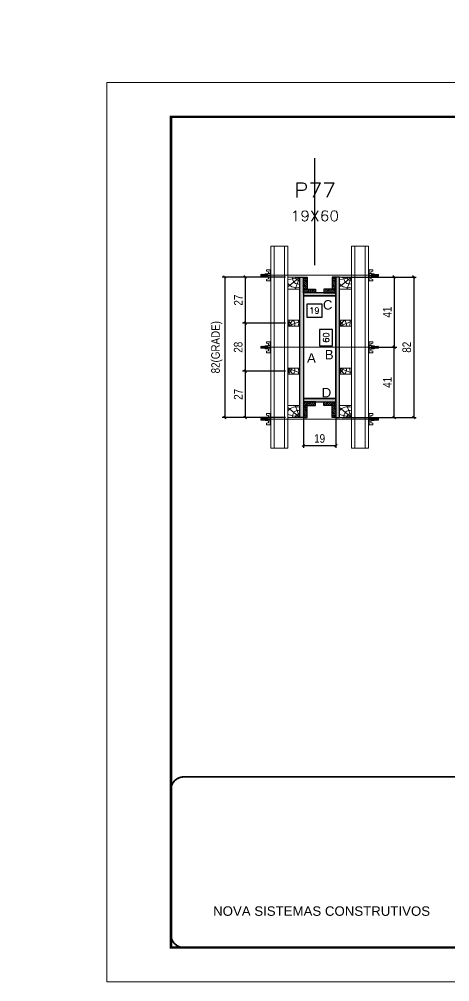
# Model space of a CAD drawing. Extents: x 808 to 7089, y -98 to 17032.
# Drawn here: x 3903 to 4406, y 7942 to 9066 of the extents above; entities that cross this region are included whole.
import ezdxf
from ezdxf.enums import TextEntityAlignment as Align

# ---------------------------------------------------------------- set-up
doc = ezdxf.new("R2010")
doc.units = 0
for name, pattern in [('CONTINUO', [0]), ('DASHED', [0.75, 0.5, -0.25]), ('HIDDEN', [0.375, 0.25, -0.125])]:
    doc.linetypes.add(name, pattern=pattern)
for name, color, linetype in [('CHAPA', 1, 'Continuous'), ('COTA', 241, 'Continuous'), ('MEIO_PONT', 93, 'Continuous'), ('Painéis', 200, 'Continuous'), ('SARRAFO', 251, 'Continuous'), ('Texto de Titulo', 7, 'Continuous'), ('Texto Qtd Sarr', 242, 'Continuous'), ('TEXTO_GERAL', 7, 'Continuous')]:
    doc.layers.add(name, color=color, linetype=linetype)
for name, color, linetype, lineweight in [('Folhas', 255, 'Continuous', 9), ('Hachura', 251, 'Continuous', 9), ('Madeira', 126, 'Continuous', 18), ('Perfil Metálico', 224, 'Continuous', 18), ('SARRAFO DE PRESSAO', 251, 'DASHED', 9), ('Texto Seção', 7, 'Continuous', 15)]:
    doc.layers.add(name, color=color, linetype=linetype, lineweight=lineweight)
doc.styles.add('ARIAL', font='arial.ttf')
doc.styles.add('COTA TECNICA', font='techl___.ttf', dxfattribs={"height": 10})
doc.styles.add('COTA TECNICA 2X', font='techl___.ttf', dxfattribs={"height": 10})
doc.styles.add('ROMANS', font='romans.shx')
doc.dimstyles.new('PAINEL', dxfattribs={"dimtxt": 10, "dimasz": 3, "dimexe": 3, "dimexo": 3, "dimgap": 3, "dimtad": 1, "dimdec": 1, "dimzin": 12, "dimdsep": 46, "dimtxsty": 'COTA TECNICA', "dimblk1": 'OBLIQUE', "dimblk2": 'OBLIQUE', "dimsah": 1, "dimcen": 0.9, "dimclrd": 4, "dimclre": 4, "dimclrt": 240, "dimadec": 1, "dimazin": 3, "dimtfac": 1, "dimtdec": 1, "dimtmove": 0, "dimatfit": 3, "dimfxl": 1, "dimtolj": 1, "dimtzin": 12, "dimarcsym": 0})
doc.dimstyles.new('SECAO PILAR', dxfattribs={"dimtxt": 10, "dimasz": 3, "dimexe": 3, "dimexo": 3, "dimgap": 3, "dimtad": 1, "dimdec": 1, "dimlfac": 0.5, "dimzin": 12, "dimdsep": 46, "dimtxsty": 'COTA TECNICA 2X', "dimblk1": 'OBLIQUE', "dimblk2": 'OBLIQUE', "dimsah": 1, "dimcen": 0.9, "dimclrd": 256, "dimclre": 256, "dimclrt": 256, "dimadec": 1, "dimazin": 3, "dimtfac": 1, "dimtdec": 1, "dimtmove": 0, "dimatfit": 3, "dimfxl": 1, "dimtolj": 1, "dimtzin": 12, "dimarcsym": 0})
doc.dimstyles.new('SECÇÃO 2', dxfattribs={"dimtxt": 7, "dimasz": 6, "dimexe": 0.18, "dimexo": 2, "dimgap": -4, "dimtad": 3, "dimdec": 1, "dimlfac": 0.5, "dimzin": 12, "dimdsep": 46, "dimtxsty": 'ROMANS', "dimblk": 'ARCHTICK', "dimcen": 0.09, "dimse1": 1, "dimse2": 1, "dimsd1": 1, "dimsd2": 1, "dimclrd": 180, "dimclre": 5, "dimclrt": 1, "dimadec": 0, "dimazin": 3, "dimtfac": 1, "dimtdec": 1, "dimtofl": 0, "dimtmove": 0, "dimatfit": 3, "dimldrblk": 'ARCHTICK', "dimfxl": 1, "dimtolj": 1, "dimtzin": 0, "dimarcsym": 0})
pattern_1 = [(135, (-18656.7216, 18104.3411), (-1.12253202, -1.12253202), [])]
pattern_2 = [(135, (-18656.7216, 17889.3411), (-1.12253202, -1.12253202), [])]
pattern_3 = [(45, (13737.6384, 31511.1975), (-1.12253202, 1.12253202), [])]
pattern_4 = [(45, (13737.6384, 31531.1975), (-1.12253202, 1.12253202), [])]

# ---------------------------------------------------------------- blocks, each defined once
blk = doc.blocks.new('9999999999')
at = {"color": 30, "linetype": 'CONTINUO', "const_width": 2}
blk.add_lwpolyline([(99584, 34230.2), (99584, 34414.4, 0.414214), (99569, 34429.4), (98229, 34429.4, 0.414214), (98214, 34414.4), (98214, 34245.2, 0.414214), (98229, 34230.2), (99584, 34230.2)], format="xyb", dxfattribs=at)
at = {"layer": 'Folhas'}
blk.add_lwpolyline([(98139, 34190.2), (99624, 34190.2), (99624, 35240.2), (98139, 35240.2)], close=True, dxfattribs=at)
at = {"layer": 'Folhas', "color": 30, "const_width": 3}
blk.add_lwpolyline([(98214, 34230.2), (99584, 34230.2), (99584, 35200.2), (98214, 35200.2)], close=True, dxfattribs=at)
at = {"color": 7, "linetype": 'Continuous', "ltscale": 5, "style": 'ARIAL'}
blk.add_text('NOVA SISTEMAS CONSTRUTIVOS', height=11.059, dxfattribs=at).set_placement((98263.2, 34267.2))
blk = doc.blocks.new('titulo1')
at = {"layer": 'Defpoints', "color": 252, "linetype": 'HIDDEN', "ltscale": 2}
blk.add_line((0, 0), (0, 125), dxfattribs=at)
at = {"layer": 'Defpoints', "style": 'ROMANS', "oblique": 15}
blk.add_attdef('FOLHA', text='', height=10, dxfattribs=at).set_placement((0, 15.6), align=Align.MIDDLE_CENTER)
at = {"layer": 'Texto Qtd Sarr', "color": 3, "style": 'ROMANS', "oblique": 15}
for tag, height, p in [('TITULO', 17, (0, 71.4)), ('SEÇÃO', 12, (0, 41.5))]:
    blk.add_attdef(tag, text='', height=height, dxfattribs=at).set_placement(p, align=Align.MIDDLE_CENTER)
blk = doc.blocks.new('*D2038')
at = {"layer": 'COTA', "color": 180, "lineweight": -2, "transparency": 16777216}
for p, q in [((4268.7, 8704.1), (4253.7, 8704.1)), ((4253.7, 8704.1), (4253.7, 8685.1)), ((4268.7, 8685.1), (4268.7, 8704.1)), ((4253.7, 8685.1), (4268.7, 8685.1))]:
    blk.add_line(p, q, dxfattribs=at)
at = {"layer": 'Defpoints', "color": 0, "transparency": 16777216}
for p in [(4234.7, 8743.4), (4234.7, 8623.4), (4272.7, 8623.4)]:
    blk.add_point(p, dxfattribs=at)
at = {"layer": 'COTA', "color": 1, "transparency": 16777216, "insert": (4261.2, 8694.6), "char_height": 7, "attachment_point": 5, "rotation": 90, "style": 'ROMANS'}
blk.add_mtext('\\A1;60', dxfattribs=at)
blk = doc.blocks.new('_ArchTick')
at = {"color": 0, "linetype": 'ByBlock', "const_width": 0.15}
blk.add_lwpolyline([(-0.5, -0.5), (0.5, 0.5)], dxfattribs=at)
blk = doc.blocks.new('*D2039')
at = {"layer": 'COTA', "color": 180, "lineweight": -2, "transparency": 16777216}
for p, q in [((4256.6, 8733.6), (4238.6, 8733.6)), ((4238.6, 8733.6), (4238.6, 8718.6)), ((4256.6, 8718.6), (4256.6, 8733.6)), ((4238.6, 8718.6), (4256.6, 8718.6))]:
    blk.add_line(p, q, dxfattribs=at)
at = {"layer": 'Defpoints', "color": 0, "transparency": 16777216}
for p in [(4234.7, 8743.4), (4272.7, 8743.4), (4272.7, 8714.6)]:
    blk.add_point(p, dxfattribs=at)
at = {"layer": 'COTA', "color": 1, "transparency": 16777216, "insert": (4247.6, 8726.1), "char_height": 7, "attachment_point": 5, "style": 'ROMANS'}
blk.add_mtext('\\A1;19', dxfattribs=at)
blk = doc.blocks.new('C')
at = {"layer": 'Hachura', "color": 0}
for p, q in [((0, 3.22), (0, -3.22)), ((0.45, 3.22), (0, 3.22)), ((0.46, 3.16), (0, 3.16)), ((0.46, 3.05), (0, 3.05)), ((0.46, 2.88), (0, 2.88)), ((0, 2.75), (0, -1.16)), ((0.46, 2.65), (0, 2.65)), ((0.46, 2.23), (0, 2.23)), ((0.46, 1.51), (0, 1.51)), ((0.39, 0.49), (0.17, 0.49)), ((0.45, -3.23), (0.45, 3.22)), ((0.45, 3.22), (2.58, 3.22)), ((1.74, 0.97), (0.45, 0.97)), ((1.45, 0.1), (0.45, 0.1)), ((1.35, 1.94), (1.35, 0.96)), ((2.58, 2.39), (1.47, 2.09)), ((1.74, -0.97), (1.74, 0.97)), ((1.74, 0.97), (1.74, 0.84)), ((1.74, 0.97), (1.74, 0.84)), ((1.74, 0.84), (3.35, 0.84)), ((3.35, 0.45), (1.74, 0.45)), ((2.58, 3.22), (2.58, 2.39)), ((3.32, 0.84), (3.32, -0.84)), ((3.35, 0.84), (3.35, -0.84)), ((3.68, 0.45), (3.35, 0.45)), ((3.84, -0.52), (3.35, 0.45)), ((3.35, 0.06), (3.67, -0.57)), ((3.68, 0.45), (4.16, -0.52)), ((3.72, 0.5), (4.25, -0.57)), ((4.37, -0.55), (3.83, 0.53)), ((4.15, 0.45), (3.93, 0.45)), ((4.42, -0.52), (3.93, 0.45)), ((4.15, 0.45), (4.26, 0.45)), ((4.26, 0.45), (4.74, -0.52)), ((4.3, 0.5), (4.83, -0.57)), ((4.95, -0.55), (4.41, 0.53)), ((4.51, 0.45), (4.84, 0.45)), ((5, -0.52), (4.51, 0.45)), ((4.84, 0.45), (5.32, -0.52)), ((4.88, 0.5), (5.41, -0.57)), ((5.53, -0.55), (4.99, 0.53)), ((5.58, -0.52), (5.09, 0.45)), ((5.42, 0.45), (5.09, 0.45)), ((5.58, -0.52), (5.09, 0.45)), ((5.42, 0.45), (5.74, -0.19)), ((5.46, 0.5), (5.74, -0.07)), ((5.74, 0.19), (5.57, 0.53)), ((5.74, 0.32), (5.68, 0.45)), ((5.68, 0.45), (5.74, 0.45)), ((5.74, 0.45), (5.9, 0.29)), ((5.74, 0.45), (5.74, -0.52)), ((5.9, -0.36), (5.9, 0.29)), ((0.45, 0), (0, 0)), ((0.46, -1.52), (0, -1.52)), ((0.46, -2.23), (0, -2.23)), ((0.46, -2.65), (0, -2.65)), ((0.46, -2.88), (0, -2.88)), ((0.46, -3.05), (0, -3.05)), ((0.46, -3.16), (0, -3.16)), ((0, -3.22), (2.57, -3.22)), ((0.08, -0.48), (0.29, -0.48)), ((0.29, -0.48), (0.4, -0.48)), ((0.45, 0), (0.45, -0.97)), ((0.45, -0.16), (1.45, -0.16)), ((0.45, -0.65), (0.45, -0.32)), ((0.45, -3.23), (0.45, -0.65)), ((0.45, -0.97), (1.74, -0.97)), ((1.35, -1.94), (1.35, -0.97)), ((2.58, -2.39), (1.47, -2.1)), ((3.35, -0.32), (1.74, -0.32)), ((3.35, -0.84), (1.74, -0.84)), ((2.58, -3.23), (2.58, -2.39)), ((3.35, -0.07), (3.58, -0.52)), ((3.35, -0.52), (3.58, -0.52)), ((3.84, -0.52), (4.16, -0.52)), ((4.42, -0.52), (4.74, -0.52)), ((4.63, -0.52), (4.74, -0.52)), ((5, -0.52), (5.32, -0.52)), ((5.58, -0.52), (5.74, -0.52)), ((5.74, -0.52), (5.9, -0.36)), ((5.74, -0.52), (5.74, -0.52))]:
    blk.add_line(p, q, dxfattribs=at)
for centre, radius, start, end in [((1.52, 1.94), 0.161, 104.7436, 180), ((1.44, -0.03), 0.129, 272.695, 87.305), ((3.81, 0.39), 0.143, 25.5688, 154.4312), ((4.39, 0.39), 0.143, 25.5688, 154.4312), ((4.97, 0.39), 0.143, 25.5688, 154.4312), ((5.55, 0.39), 0.143, 25.5688, 154.4312), ((0.17, -0.37), 0.174, 221.744, 317.8592), ((1.52, -1.94), 0.161, 180, 255.2564), ((3.71, -0.4), 0.174, 222.1408, 318.256), ((4.29, -0.4), 0.174, 222.1408, 318.256), ((4.87, -0.4), 0.174, 222.1408, 318.256), ((5.45, -0.4), 0.174, 222.1408, 318.256), ((5.61, -0.4), 0.174, 317.8592, 318.256)]:
    blk.add_arc(centre, radius, start, end, dxfattribs=at)
blk = doc.blocks.new('_Oblique')
at = {"color": 0, "linetype": 'ByBlock', "lineweight": -2}
blk.add_line((-0.5, -0.5), (0.5, 0.5), dxfattribs=at)
blk = doc.blocks.new('*D2051')
at = {"layer": 'COTA', "lineweight": -2, "transparency": 16777216}
for p, q in [((4234.7, 8616.8), (4234.7, 8565.8)), ((4272.7, 8616.8), (4272.7, 8565.8)), ((4234.7, 8568.8), (4272.7, 8568.8))]:
    blk.add_line(p, q, dxfattribs=at)
at = {"layer": 'Defpoints', "color": 0, "transparency": 16777216}
for p in [(4234.7, 8619.8), (4272.7, 8619.8), (4272.7, 8568.8)]:
    blk.add_point(p, dxfattribs=at)
at = {"layer": 'COTA', "lineweight": -2, "transparency": 16777216, "xscale": 3, "yscale": 3, "zscale": 3, "rotation": 180}
blk.add_blockref('_Oblique', (4234.7, 8568.8), dxfattribs=at)
at = {"layer": 'COTA', "lineweight": -2, "transparency": 16777216, "xscale": 3, "yscale": 3, "zscale": 3}
blk.add_blockref('_Oblique', (4272.7, 8568.8), dxfattribs=at)
at = {"layer": 'COTA', "transparency": 16777216, "insert": (4253.7, 8576.8), "char_height": 10, "attachment_point": 5, "style": 'COTA TECNICA 2X'}
blk.add_mtext('\\A1;19', dxfattribs=at)
blk = doc.blocks.new('*D2040')
at = {"layer": 'COTA', "lineweight": -2, "transparency": 16777216}
for p, q in [((4213.7, 8765.4), (4139.9, 8765.4)), ((4142.9, 8765.4), (4142.9, 8601.4)), ((4213.7, 8601.4), (4139.9, 8601.4))]:
    blk.add_line(p, q, dxfattribs=at)
at = {"layer": 'Defpoints', "color": 0, "transparency": 16777216}
for p in [(4216.7, 8765.4), (4142.9, 8601.4), (4216.7, 8601.4)]:
    blk.add_point(p, dxfattribs=at)
at = {"layer": 'COTA', "lineweight": -2, "transparency": 16777216, "xscale": 3, "yscale": 3, "zscale": 3}
for p, rotation in [((4142.9, 8765.4), 90), ((4142.9, 8601.4), 270)]:
    blk.add_blockref('_Oblique', p, dxfattribs=dict(at, rotation=rotation))
at = {"layer": 'COTA', "transparency": 16777216, "insert": (4133.7, 8683.4), "char_height": 10, "attachment_point": 5, "rotation": 90, "style": 'COTA TECNICA 2X'}
blk.add_mtext('\\A1;82(GRADE)', dxfattribs=at)
blk = doc.blocks.new('*D2041')
at = {"layer": 'COTA', "lineweight": -2, "transparency": 16777216}
for p, q in [((4213.7, 8655.4), (4163.8, 8655.4)), ((4166.8, 8655.4), (4166.8, 8601.4)), ((4213.7, 8601.4), (4163.8, 8601.4))]:
    blk.add_line(p, q, dxfattribs=at)
at = {"layer": 'Defpoints', "color": 0, "transparency": 16777216}
for p in [(4216.7, 8655.4), (4166.8, 8601.4), (4216.7, 8601.4)]:
    blk.add_point(p, dxfattribs=at)
at = {"layer": 'COTA', "lineweight": -2, "transparency": 16777216, "xscale": 3, "yscale": 3, "zscale": 3}
for p, rotation in [((4166.8, 8655.4), 90), ((4166.8, 8601.4), 270)]:
    blk.add_blockref('_Oblique', p, dxfattribs=dict(at, rotation=rotation))
at = {"layer": 'COTA', "transparency": 16777216, "insert": (4158.7, 8628.4), "char_height": 10, "attachment_point": 5, "rotation": 90, "style": 'COTA TECNICA 2X'}
blk.add_mtext('\\A1;27', dxfattribs=at)
blk = doc.blocks.new('PONTALETE')
at = {"layer": 'Madeira'}
for q in [(2.71, 7), (7, 5.76), (7, 1.74)]:
    blk.add_line((0, 0), q, dxfattribs=at)
blk.add_lwpolyline([(0, 0), (7, 0), (7, 7), (0, 7)], close=True, dxfattribs=at)
for centre, radius, start, end in [((2.04, 0.06), 6.23, 37.2818, 109.0913), ((1.09, 0.9), 3.19, 343.603, 109.9847), ((-0.21, -0.78), 3.09, 14.6322, 86.0383)]:
    blk.add_arc(centre, radius, start, end, dxfattribs=at)
blk = doc.blocks.new('MEIO PONTALETE')
at = {"layer": 'Madeira'}
for q in [(2.71, 7), (3.5, 2.88), (3.5, 0.87)]:
    blk.add_line((0, 0), q, dxfattribs=at)
blk.add_lwpolyline([(0, 0), (3.5, 0), (3.5, 7), (0, 7)], close=True, dxfattribs=at)
for centre, radius, start, end in [((2.04, 0.06), 6.23, 76.4499, 109.0913), ((1.09, 0.9), 3.19, 40.9063, 109.9847), ((-0.21, -0.78), 3.09, 14.6322, 86.0383)]:
    blk.add_arc(centre, radius, start, end, dxfattribs=at)
blk = doc.blocks.new('*D2042')
at = {"layer": 'COTA', "color": 4, "lineweight": -2, "transparency": 16777216}
for p, q in [((3370.6, 11797.6), (3392.6, 11797.6)), ((3389.6, 11797.6), (3389.6, 11745.6)), ((3370.6, 11745.6), (3392.6, 11745.6))]:
    blk.add_line(p, q, dxfattribs=at)
at = {"layer": 'COTA', "lineweight": -2, "transparency": 16777216}
for p, q in [((4213.7, 8765.4), (4163.8, 8765.4)), ((4166.8, 8765.4), (4166.8, 8711.4)), ((4213.7, 8711.4), (4163.8, 8711.4))]:
    blk.add_line(p, q, dxfattribs=at)
at = {"layer": 'Defpoints', "color": 0, "transparency": 16777216}
for p in [(3367.6, 11797.6), (3367.6, 11745.6), (3389.6, 11745.6), (4216.7, 8765.4), (4166.8, 8711.4), (4216.7, 8711.4)]:
    blk.add_point(p, dxfattribs=at)
at = {"layer": 'COTA', "color": 4, "lineweight": -2, "transparency": 16777216, "xscale": 3, "yscale": 3, "zscale": 3}
for p, rotation in [((3389.6, 11797.6), 90), ((3389.6, 11745.6), 270)]:
    blk.add_blockref('_Oblique', p, dxfattribs=dict(at, rotation=rotation))
at = {"layer": 'COTA', "lineweight": -2, "transparency": 16777216, "xscale": 3, "yscale": 3, "zscale": 3}
for p, rotation in [((4166.8, 8765.4), 90), ((4166.8, 8711.4), 270)]:
    blk.add_blockref('_Oblique', p, dxfattribs=dict(at, rotation=rotation))
at = {"layer": 'COTA', "color": 240, "transparency": 16777216, "insert": (3381.5, 11771.6), "char_height": 10, "attachment_point": 5, "rotation": 90, "style": 'COTA TECNICA'}
blk.add_mtext('\\A1;52', dxfattribs=at)
at = {"layer": 'COTA', "transparency": 16777216, "insert": (4158.7, 8738.4), "char_height": 10, "attachment_point": 5, "rotation": 90, "style": 'COTA TECNICA 2X'}
blk.add_mtext('\\A1;27', dxfattribs=at)
blk = doc.blocks.new('*D2043')
at = {"layer": 'COTA', "color": 4, "lineweight": -2, "transparency": 16777216}
for p, q in [((3333.6, 11742.6), (3333.6, 11719.3)), ((3367.6, 11742.6), (3367.6, 11719.3)), ((3367.6, 11722.3), (3333.6, 11722.3))]:
    blk.add_line(p, q, dxfattribs=at)
at = {"layer": 'COTA', "lineweight": -2, "transparency": 16777216}
for p, q in [((4213.7, 8711.4), (4163.8, 8711.4)), ((4166.8, 8711.4), (4166.8, 8655.4)), ((4213.7, 8655.4), (4163.8, 8655.4))]:
    blk.add_line(p, q, dxfattribs=at)
at = {"layer": 'Defpoints', "color": 0, "transparency": 16777216}
for p in [(3333.6, 11745.6), (3367.6, 11745.6), (3333.6, 11722.3), (4216.7, 8711.4), (4166.8, 8655.4), (4216.7, 8655.4)]:
    blk.add_point(p, dxfattribs=at)
at = {"layer": 'COTA', "color": 4, "lineweight": -2, "transparency": 16777216, "xscale": 3, "yscale": 3, "zscale": 3, "rotation": 180}
blk.add_blockref('_Oblique', (3333.6, 11722.3), dxfattribs=at)
at = {"layer": 'COTA', "color": 4, "lineweight": -2, "transparency": 16777216, "xscale": 3, "yscale": 3, "zscale": 3}
blk.add_blockref('_Oblique', (3367.6, 11722.3), dxfattribs=at)
at = {"layer": 'COTA', "lineweight": -2, "transparency": 16777216, "xscale": 3, "yscale": 3, "zscale": 3}
for p, rotation in [((4166.8, 8711.4), 90), ((4166.8, 8655.4), 270)]:
    blk.add_blockref('_Oblique', p, dxfattribs=dict(at, rotation=rotation))
at = {"layer": 'COTA', "color": 240, "transparency": 16777216, "insert": (3350.6, 11730.5), "char_height": 10, "attachment_point": 5, "style": 'COTA TECNICA'}
blk.add_mtext('\\A1;34', dxfattribs=at)
at = {"layer": 'COTA', "transparency": 16777216, "insert": (4158.7, 8683.4), "char_height": 10, "attachment_point": 5, "rotation": 90, "style": 'COTA TECNICA 2X'}
blk.add_mtext('\\A1;28', dxfattribs=at)
blk = doc.blocks.new('*D2044')
at = {"layer": 'COTA', "color": 4, "lineweight": -2, "transparency": 16777216}
for p, q in [((3472.6, 11742.6), (3472.6, 11719.3)), ((3499.6, 11742.6), (3499.6, 11719.3)), ((3472.6, 11722.3), (3499.6, 11722.3))]:
    blk.add_line(p, q, dxfattribs=at)
at = {"layer": 'COTA', "lineweight": -2, "transparency": 16777216}
for p, q in [((4279.7, 8765.4), (4366.5, 8765.4)), ((4363.5, 8765.4), (4363.5, 8601.4)), ((4279.7, 8601.4), (4366.5, 8601.4))]:
    blk.add_line(p, q, dxfattribs=at)
at = {"layer": 'Defpoints', "color": 0, "transparency": 16777216}
for p in [(3472.6, 11745.6), (3499.6, 11745.6), (3499.6, 11722.3), (4276.7, 8765.4), (4276.7, 8601.4), (4363.5, 8601.4)]:
    blk.add_point(p, dxfattribs=at)
at = {"layer": 'COTA', "color": 4, "lineweight": -2, "transparency": 16777216, "xscale": 3, "yscale": 3, "zscale": 3, "rotation": 180}
blk.add_blockref('_Oblique', (3472.6, 11722.3), dxfattribs=at)
at = {"layer": 'COTA', "color": 4, "lineweight": -2, "transparency": 16777216, "xscale": 3, "yscale": 3, "zscale": 3}
blk.add_blockref('_Oblique', (3499.6, 11722.3), dxfattribs=at)
at = {"layer": 'COTA', "lineweight": -2, "transparency": 16777216, "xscale": 3, "yscale": 3, "zscale": 3}
for p, rotation in [((4363.5, 8765.4), 90), ((4363.5, 8601.4), 270)]:
    blk.add_blockref('_Oblique', p, dxfattribs=dict(at, rotation=rotation))
at = {"layer": 'COTA', "color": 240, "transparency": 16777216, "insert": (3486.1, 11730.4), "char_height": 10, "attachment_point": 5, "style": 'COTA TECNICA'}
blk.add_mtext('\\A1;27', dxfattribs=at)
at = {"layer": 'COTA', "transparency": 16777216, "insert": (4355.4, 8683.4), "char_height": 10, "attachment_point": 5, "rotation": 90, "style": 'COTA TECNICA 2X'}
blk.add_mtext('\\A1;82', dxfattribs=at)
blk = doc.blocks.new('*D2045')
at = {"layer": 'COTA', "color": 4, "lineweight": -2, "transparency": 16777216}
for p, q in [((3469.6, 11797.6), (3451.4, 11797.6)), ((3454.4, 11745.6), (3454.4, 11797.6)), ((3469.6, 11745.6), (3451.4, 11745.6))]:
    blk.add_line(p, q, dxfattribs=at)
at = {"layer": 'COTA', "lineweight": -2, "transparency": 16777216}
for p, q in [((4313.7, 8765.4), (4343.7, 8765.4)), ((4340.7, 8765.4), (4340.7, 8683.4)), ((4313.7, 8683.4), (4343.7, 8683.4))]:
    blk.add_line(p, q, dxfattribs=at)
at = {"layer": 'Defpoints', "color": 0, "transparency": 16777216}
for p in [(3454.4, 11797.6), (3472.6, 11797.6), (3472.6, 11745.6), (4310.7, 8765.4), (4310.7, 8683.4), (4340.7, 8683.4)]:
    blk.add_point(p, dxfattribs=at)
at = {"layer": 'COTA', "color": 4, "lineweight": -2, "transparency": 16777216, "xscale": 3, "yscale": 3, "zscale": 3}
for p, rotation in [((3454.4, 11797.6), 90), ((3454.4, 11745.6), 270)]:
    blk.add_blockref('_Oblique', p, dxfattribs=dict(at, rotation=rotation))
at = {"layer": 'COTA', "lineweight": -2, "transparency": 16777216, "xscale": 3, "yscale": 3, "zscale": 3}
for p, rotation in [((4340.7, 8765.4), 90), ((4340.7, 8683.4), 270)]:
    blk.add_blockref('_Oblique', p, dxfattribs=dict(at, rotation=rotation))
at = {"layer": 'COTA', "color": 240, "transparency": 16777216, "insert": (3446.3, 11771.6), "char_height": 10, "attachment_point": 5, "rotation": 90, "style": 'COTA TECNICA'}
blk.add_mtext('\\A1;52', dxfattribs=at)
at = {"layer": 'COTA', "transparency": 16777216, "insert": (4332.6, 8724.4), "char_height": 10, "attachment_point": 5, "rotation": 90, "style": 'COTA TECNICA 2X'}
blk.add_mtext('\\A1;41', dxfattribs=at)
blk = doc.blocks.new('*D2046')
at = {"layer": 'COTA', "lineweight": -2, "transparency": 16777216}
for p, q in [((4313.7, 8683.4), (4343.7, 8683.4)), ((4340.7, 8601.4), (4340.7, 8683.4)), ((4313.7, 8601.4), (4343.7, 8601.4))]:
    blk.add_line(p, q, dxfattribs=at)
at = {"layer": 'Defpoints', "color": 0, "transparency": 16777216}
for p in [(4310.7, 8683.4), (4340.7, 8683.4), (4310.7, 8601.4)]:
    blk.add_point(p, dxfattribs=at)
at = {"layer": 'COTA', "lineweight": -2, "transparency": 16777216, "xscale": 3, "yscale": 3, "zscale": 3}
for p, rotation in [((4340.7, 8683.4), 90), ((4340.7, 8601.4), 270)]:
    blk.add_blockref('_Oblique', p, dxfattribs=dict(at, rotation=rotation))
at = {"layer": 'COTA', "transparency": 16777216, "insert": (4332.6, 8642.4), "char_height": 10, "attachment_point": 5, "rotation": 90, "style": 'COTA TECNICA 2X'}
blk.add_mtext('\\A1;41', dxfattribs=at)

msp = doc.modelspace()

# ---------------------------------------------------------------- hatches: boundary and pattern name
at = {"layer": 'Hachura'}
h = msp.add_hatch(color=256, dxfattribs=at)
h.dxf.hatch_style = 1
h.paths.add_polyline_path([(4234.69, 8601.39), (4230.69, 8601.39), (4230.69, 8765.39), (4234.69, 8765.39)])
h = msp.add_hatch(color=256, dxfattribs=at)
h.dxf.hatch_style = 1
h.paths.add_polyline_path([(4234.69, 8601.39), (4230.69, 8601.39), (4230.69, 8765.39), (4234.69, 8765.39)])
h = msp.add_hatch(dxfattribs=at)
h.set_pattern_fill('ANSI31', color=256, scale=0.5, angle=90, style=0)
h.set_pattern_definition(pattern_2)
h.paths.add_polyline_path([(4234.69, 8751.39), (4239.09, 8751.39), (4239.09, 8765.39), (4234.69, 8765.39)])
h = msp.add_hatch(dxfattribs=at)
h.set_pattern_fill('ANSI31', color=256, scale=0.5, angle=90, style=0)
h.set_pattern_definition(pattern_2)
h.paths.add_polyline_path([(4272.69, 8751.39), (4268.29, 8751.39), (4268.29, 8765.39), (4272.69, 8765.39)])
h = msp.add_hatch(color=256, dxfattribs=at)
h.dxf.hatch_style = 1
h.paths.add_polyline_path([(4272.69, 8601.39), (4276.69, 8601.39), (4276.69, 8765.39), (4272.69, 8765.39)])
h = msp.add_hatch(color=256, dxfattribs=at)
h.dxf.hatch_style = 1
h.paths.add_polyline_path([(4272.69, 8601.39), (4276.69, 8601.39), (4276.69, 8765.39), (4272.69, 8765.39)])
h = msp.add_hatch(dxfattribs=at)
h.set_pattern_fill('ANSI31', color=256, scale=0.5, style=0)
h.set_pattern_definition(pattern_4)
h.paths.add_polyline_path([(4248.69, 8746.99), (4248.69, 8751.39), (4234.69, 8751.39), (4234.69, 8746.99)])
h = msp.add_hatch(color=256, dxfattribs=at)
h.dxf.hatch_style = 1
h.paths.add_polyline_path([(4234.69, 8746.99), (4234.69, 8743.39), (4272.69, 8743.39), (4272.69, 8746.99)])
h = msp.add_hatch(color=256, dxfattribs=at)
h.dxf.hatch_style = 1
h.paths.add_polyline_path([(4234.69, 8746.99), (4234.69, 8743.39), (4272.69, 8743.39), (4272.69, 8746.99)])
h = msp.add_hatch(dxfattribs=at)
h.set_pattern_fill('ANSI31', color=256, scale=0.5, style=0)
h.set_pattern_definition(pattern_4)
h.paths.add_polyline_path([(4258.69, 8746.99), (4258.69, 8751.39), (4272.69, 8751.39), (4272.69, 8746.99)])
h = msp.add_hatch(color=256, dxfattribs=at)
h.dxf.hatch_style = 1
h.paths.add_polyline_path([(4234.69, 8623.39), (4234.69, 8619.79), (4272.69, 8619.79), (4272.69, 8623.39)])
h = msp.add_hatch(color=256, dxfattribs=at)
h.dxf.hatch_style = 1
h.paths.add_polyline_path([(4234.69, 8623.39), (4234.69, 8619.79), (4272.69, 8619.79), (4272.69, 8623.39)])
h = msp.add_hatch(dxfattribs=at)
h.set_pattern_fill('ANSI31', color=256, scale=0.5, style=0)
h.set_pattern_definition(pattern_3)
h.paths.add_polyline_path([(4248.69, 8619.79), (4248.69, 8615.39), (4234.69, 8615.39), (4234.69, 8619.79)])
h = msp.add_hatch(dxfattribs=at)
h.set_pattern_fill('ANSI31', color=256, scale=0.5, angle=90, style=0)
h.set_pattern_definition(pattern_1)
h.paths.add_polyline_path([(4234.69, 8615.39), (4239.09, 8615.39), (4239.09, 8601.39), (4234.69, 8601.39)])
h = msp.add_hatch(dxfattribs=at)
h.set_pattern_fill('ANSI31', color=256, scale=0.5, style=0)
h.set_pattern_definition(pattern_3)
h.paths.add_polyline_path([(4258.69, 8619.79), (4258.69, 8615.39), (4272.69, 8615.39), (4272.69, 8619.79)])
h = msp.add_hatch(dxfattribs=at)
h.set_pattern_fill('ANSI31', color=256, scale=0.5, angle=90, style=0)
h.set_pattern_definition(pattern_1)
h.paths.add_polyline_path([(4272.69, 8615.39), (4268.29, 8615.39), (4268.29, 8601.39), (4272.69, 8601.39)])

# ---------------------------------------------------------------- linework, layer by layer
at = {"layer": 'CHAPA'}
for points in [[(4234.69, 8601.39), (4230.69, 8601.39), (4230.69, 8765.39), (4234.69, 8765.39)], [(4234.69, 8601.39), (4230.69, 8601.39), (4230.69, 8765.39), (4234.69, 8765.39)], [(4272.69, 8601.39), (4276.69, 8601.39), (4276.69, 8765.39), (4272.69, 8765.39)], [(4272.69, 8601.39), (4276.69, 8601.39), (4276.69, 8765.39), (4272.69, 8765.39)], [(4234.69, 8746.99), (4234.69, 8743.39), (4272.69, 8743.39), (4272.69, 8746.99)], [(4234.69, 8746.99), (4234.69, 8743.39), (4272.69, 8743.39), (4272.69, 8746.99)], [(4234.69, 8623.39), (4234.69, 8619.79), (4272.69, 8619.79), (4272.69, 8623.39)], [(4234.69, 8623.39), (4234.69, 8619.79), (4272.69, 8619.79), (4272.69, 8623.39)]]:
    msp.add_lwpolyline(points, close=True, dxfattribs=at)
at = {"layer": 'Hachura'}
for p, q in [((4185.89, 8767.39), (4317.69, 8767.4)), ((4185.89, 8683.39), (4317.69, 8683.38)), ((4185.89, 8599.39), (4317.69, 8599.38))]:
    msp.add_line(p, q, dxfattribs=at)
at = {"layer": 'Madeira'}
for points in [[(4230.69, 8601.39), (4216.69, 8601.39), (4216.69, 8765.39), (4230.69, 8765.39)], [(4276.69, 8601.39), (4290.69, 8601.39), (4290.69, 8765.39), (4276.69, 8765.39)]]:
    msp.add_lwpolyline(points, close=True, dxfattribs=at)
at = {"layer": 'Painéis'}
msp.add_lwpolyline([(4272.69, 8743.39), (4234.69, 8743.39), (4234.69, 8623.39), (4272.69, 8623.39)], close=True, dxfattribs=at)
at = {"layer": 'Perfil Metálico'}
for points in [[(4196.69, 8565.39), (4216.69, 8565.39), (4216.69, 8801.39), (4196.69, 8801.39)], [(4212.69, 8801.39), (4200.69, 8801.39), (4200.69, 8565.39), (4212.69, 8565.39)], [(4310.69, 8565.39), (4290.69, 8565.39), (4290.69, 8801.39), (4310.69, 8801.39)], [(4294.69, 8801.39), (4306.69, 8801.39), (4306.69, 8565.39), (4294.69, 8565.39)]]:
    msp.add_lwpolyline(points, close=True, dxfattribs=at)
at = {"layer": 'SARRAFO'}
for points in [[(4239.09, 8765.39), (4239.09, 8751.39), (4234.69, 8751.39), (4234.69, 8765.39)], [(4268.29, 8765.39), (4268.29, 8751.39), (4272.69, 8751.39), (4272.69, 8765.39)], [(4234.69, 8751.39), (4248.69, 8751.39), (4248.69, 8746.99), (4234.69, 8746.99)], [(4272.69, 8751.39), (4258.69, 8751.39), (4258.69, 8746.99), (4272.69, 8746.99)], [(4234.69, 8615.39), (4248.69, 8615.39), (4248.69, 8619.79), (4234.69, 8619.79)], [(4239.09, 8601.39), (4239.09, 8615.39), (4234.69, 8615.39), (4234.69, 8601.39)], [(4272.69, 8615.39), (4258.69, 8615.39), (4258.69, 8619.79), (4272.69, 8619.79)], [(4268.29, 8601.39), (4268.29, 8615.39), (4272.69, 8615.39), (4272.69, 8601.39)]]:
    msp.add_lwpolyline(points, close=True, dxfattribs=at)

# ---------------------------------------------------------------- block references
at = {"layer": 'Hachura', "linetype": 'Continuous', "yscale": 2, "zscale": 2, "rotation": 180}
for p, xscale in [((4196.69, 8767.39), 2), ((4310.69, 8767.39), -2)]:
    msp.add_blockref('C', p, dxfattribs=dict(at, xscale=xscale))
at = {"layer": 'Hachura', "linetype": 'Continuous', "yscale": 2, "zscale": 2}
for p, xscale in [((4196.69, 8683.39), -2), ((4310.69, 8683.39), 2), ((4196.69, 8599.39), -2), ((4310.69, 8599.39), 2)]:
    msp.add_blockref('C', p, dxfattribs=dict(at, xscale=xscale))
at = {"layer": 'MEIO_PONT'}
for name, p, xscale, yscale, zscale, rotation in [('PONTALETE', (4230.69, 8765.39), 2, 2, 2, 180), ('PONTALETE', (4290.69, 8765.39), 2, 2, 2, 180), ('MEIO PONTALETE', (4216.69, 8707.89), -1.999999997962732, 1.999999997962732, 1.999999997962732, 270), ('MEIO PONTALETE', (4276.69, 8707.89), -1.999999997962732, 1.999999997962732, 1.999999997962732, 270), ('MEIO PONTALETE', (4216.69, 8658.89), 1.999999997962732, 1.999999997962732, 1.999999997962732, 270), ('MEIO PONTALETE', (4276.69, 8658.89), 1.999999997962732, 1.999999997962732, 1.999999997962732, 270)]:
    msp.add_blockref(name, p, dxfattribs=dict(at, xscale=xscale, yscale=yscale, zscale=zscale, rotation=rotation))
at = {"layer": 'MEIO_PONT', "xscale": -2, "yscale": 2, "zscale": 2}
for p in [(4230.69, 8601.39), (4290.69, 8601.39)]:
    msp.add_blockref('PONTALETE', p, dxfattribs=at)
at = {"layer": 'SARRAFO DE PRESSAO', "color": 6, "linetype": 'ByBlock'}
msp.add_blockref('9999999999', (-94133.81, -26247.75), dxfattribs=at)
at = {"layer": 'Texto Seção'}
ref = msp.add_blockref('titulo1', (4248.15, 8779.26), dxfattribs=at)
ref.add_attrib('TITULO', 'P77', dxfattribs={"layer": 'Texto de Titulo', "color": 7, "height": 17, "style": 'ROMANS', "width": 1.1}).set_placement((4248.15, 8866.76), align=Align.MIDDLE_CENTER)
ref.add_attrib('SEÇÃO', '19X60', dxfattribs={"layer": 'Texto de Titulo', "color": 7, "height": 12, "style": 'ROMANS', "width": 1.1}).set_placement((4248.15, 8836.76), align=Align.MIDDLE_CENTER)

# ---------------------------------------------------------------- texts
at = {"layer": 'TEXTO_GERAL', "style": 'ARIAL'}
for s, p in [('C', (4263.09, 8732.89)), ('B', (4264.86, 8674.75)), ('A', (4244.14, 8670.84)), ('D', (4261.69, 8630.39))]:
    msp.add_text(s, height=11, dxfattribs=at).set_placement(p, align=Align.MIDDLE_CENTER)

# ---------------------------------------------------------------- dimensions: what is measured, and where the dimension line sits
at = {"layer": 'COTA'}
for base, p1, p2, angle, dimstyle, picture, middle in [((4166.75, 8711.39), (4216.69, 8765.39), (4216.69, 8711.39), 270, 'SECAO PILAR', '*D2042', (4158.68, 8738.39)), ((3389.58, 11745.59), (3367.63, 11797.59), (3367.63, 11745.59), 90, 'PAINEL', '*D2042', (3381.47, 11771.59)), ((4340.69, 8683.39), (4310.69, 8765.39), (4310.69, 8683.39), 270, 'SECAO PILAR', '*D2045', (4332.62, 8724.39)), ((3454.36, 11797.59), (3472.63, 11745.59), (3472.63, 11797.59), 90, 'PAINEL', '*D2045', (3446.25, 11771.59)), ((4166.75, 8655.39), (4216.69, 8711.39), (4216.69, 8655.39), 270, 'SECAO PILAR', '*D2043', (4158.66, 8683.39)), ((4363.46, 8601.39), (4276.69, 8765.39), (4276.69, 8601.39), 270, 'SECAO PILAR', '*D2044', (4355.37, 8683.39)), ((4340.69, 8683.39), (4310.69, 8601.39), (4310.69, 8683.39), 90, 'SECAO PILAR', '*D2046', (4332.62, 8642.39)), ((4166.75, 8601.39), (4216.69, 8655.39), (4216.69, 8601.39), 270, 'SECAO PILAR', '*D2041', (4158.68, 8628.39))]:
    dim = msp.add_linear_dim(base=base, p1=p1, p2=p2, angle=angle, dimstyle=dimstyle, dxfattribs=at)
    dim.commit()
    dim.dimension.update_dxf_attribs({"geometry": picture, "text_midpoint": middle})
for base, p1, p2, dimstyle, picture, middle in [((3333.63, 11722.3), (3367.63, 11745.59), (3333.63, 11745.59), 'PAINEL', '*D2043', (3350.63, 11730.52)), ((3499.63, 11722.3), (3472.63, 11745.59), (3499.63, 11745.59), 'PAINEL', '*D2044', (3486.13, 11730.37)), ((4272.69, 8568.75), (4234.69, 8619.79), (4272.69, 8619.79), 'SECAO PILAR', '*D2051', (4253.69, 8576.84))]:
    dim = msp.add_linear_dim(base=base, p1=p1, p2=p2, dimstyle=dimstyle, dxfattribs=at)
    dim.commit()
    dim.dimension.update_dxf_attribs({"geometry": picture, "text_midpoint": middle})
dim = msp.add_linear_dim(base=(4142.91, 8601.39), p1=(4216.69, 8765.39), p2=(4216.69, 8601.39), angle=270, text='<>(GRADE)', dimstyle='SECAO PILAR', dxfattribs=at)
dim.commit()
dim.dimension.update_dxf_attribs({"geometry": '*D2040', "text_midpoint": (4133.69, 8683.39)})
dim = msp.add_linear_dim(base=(4272.69, 8623.39), p1=(4234.69, 8743.39), p2=(4234.69, 8623.39), angle=270, dimstyle='SECÇÃO 2', dxfattribs=at)
dim.commit()
dim.dimension.update_dxf_attribs({"geometry": '*D2038', "text_midpoint": (4272.69, 8694.63), "dimtype": 160})
dim = msp.add_linear_dim(base=(4272.69, 8714.6), p1=(4234.69, 8743.39), p2=(4272.69, 8743.39), dimstyle='SECÇÃO 2', dxfattribs=at)
dim.commit()
dim.dimension.update_dxf_attribs({"geometry": '*D2039', "text_midpoint": (4247.6, 8714.6), "dimtype": 160})

doc.saveas('drawing.dxf')
